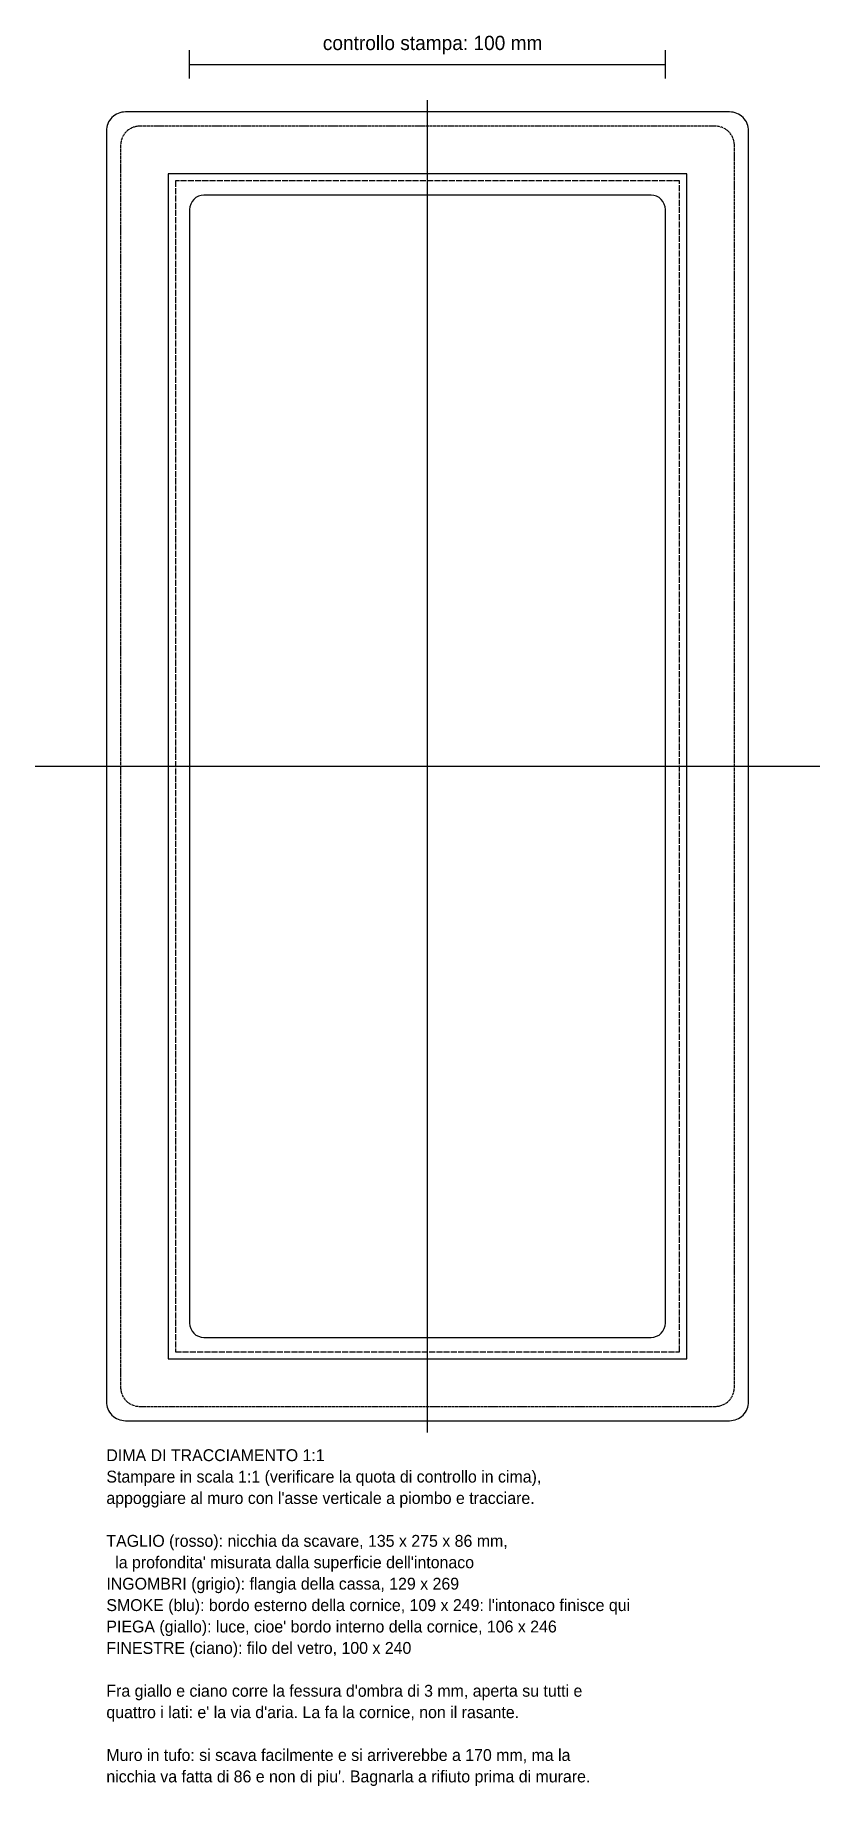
# Model space of a CAD drawing. Header units: millimetres. Extents: x -82 to 82, y -94 to 274.
import ezdxf

# ---------------------------------------------------------------- set-up
doc = ezdxf.new("R2010")
doc.units = ezdxf.units.MM
doc.linetypes.add('DASHED', pattern=[1.524, 1.27, -0.254])
doc.linetypes.add('DASHED2', pattern=[0.762, 0.635, -0.127])
for name, color, linetype in [('FINESTRE', 4, 'CONTINUOUS'), ('INGOMBRI', 8, 'DASHED2'), ('NOTE', 6, 'CONTINUOUS'), ('PIEGA', 2, 'DASHED'), ('QUOTE', 8, 'CONTINUOUS'), ('SMOKE', 5, 'CONTINUOUS'), ('TAGLIO', 1, 'CONTINUOUS')]:
    doc.layers.add(name, color=color, linetype=linetype)

msp = doc.modelspace()

# ---------------------------------------------------------------- linework, layer by layer
at = {"layer": 'FINESTRE'}
msp.add_lwpolyline([(-47, 0), (47, 0, 0.414214), (50, 3), (50, 237, 0.414214), (47, 240), (-47, 240, 0.414214), (-50, 237), (-50, 3, 0.414214)], format="xyb", close=True, dxfattribs=at)
at = {"layer": 'INGOMBRI'}
msp.add_lwpolyline([(-60.5, -14.5), (60.5, -14.5, 0.414214), (64.5, -10.5), (64.5, 250.5, 0.414214), (60.5, 254.5), (-60.5, 254.5, 0.414214), (-64.5, 250.5), (-64.5, -10.5, 0.414214)], format="xyb", close=True, dxfattribs=at)
at = {"layer": 'NOTE'}
for p, q in [((-50, 264.5), (-50, 270.5)), ((50, 264.5), (50, 270.5)), ((-50, 267.5), (50, 267.5))]:
    msp.add_line(p, q, dxfattribs=at)
at = {"layer": 'PIEGA'}
msp.add_lwpolyline([(-53, -3), (53, -3), (53, 243), (-53, 243)], close=True, dxfattribs=at)
at = {"layer": 'QUOTE'}
for p, q in [((0, -20), (0, 260)), ((-82.5, 120), (82.5, 120))]:
    msp.add_line(p, q, dxfattribs=at)
at = {"layer": 'SMOKE'}
msp.add_lwpolyline([(-54.5, -4.5), (54.5, -4.5), (54.5, 244.5), (-54.5, 244.5)], close=True, dxfattribs=at)
at = {"layer": 'TAGLIO'}
msp.add_lwpolyline([(-63.5, -17.5), (63.5, -17.5, 0.414214), (67.5, -13.5), (67.5, 253.5, 0.414214), (63.5, 257.5), (-63.5, 257.5, 0.414214), (-67.5, 253.5), (-67.5, -13.5, 0.414214)], format="xyb", close=True, dxfattribs=at)

# ---------------------------------------------------------------- texts
at = {"layer": 'NOTE'}
for s, height, p in [('controllo stampa: 100 mm', 3, (-22, 270.5)), ('DIMA DI TRACCIAMENTO 1:1', 2.5, (-67.5, -26)), ('Stampare in scala 1:1 (verificare la quota di controllo in cima),', 2.5, (-67.5, -30.5)), ("appoggiare al muro con l'asse verticale a piombo e tracciare.", 2.5, (-67.5, -35)), ('TAGLIO (rosso): nicchia da scavare, 135 x 275 x 86 mm,', 2.5, (-67.5, -44)), ("  la profondita' misurata dalla superficie dell'intonaco", 2.5, (-67.5, -48.5)), ('INGOMBRI (grigio): flangia della cassa, 129 x 269', 2.5, (-67.5, -53)), ("SMOKE (blu): bordo esterno della cornice, 109 x 249: l'intonaco finisce qui", 2.5, (-67.5, -57.5)), ("PIEGA (giallo): luce, cioe' bordo interno della cornice, 106 x 246", 2.5, (-67.5, -62)), ('FINESTRE (ciano): filo del vetro, 100 x 240', 2.5, (-67.5, -66.5)), ("Fra giallo e ciano corre la fessura d'ombra di 3 mm, aperta su tutti e", 2.5, (-67.5, -75.5)), ("quattro i lati: e' la via d'aria. La fa la cornice, non il rasante.", 2.5, (-67.5, -80)), ('Muro in tufo: si scava facilmente e si arriverebbe a 170 mm, ma la', 2.5, (-67.5, -89)), ("nicchia va fatta di 86 e non di piu'. Bagnarla a rifiuto prima di murare.", 2.5, (-67.5, -93.5))]:
    msp.add_text(s, height=height, dxfattribs=at).set_placement(p)

doc.saveas('drawing.dxf')
